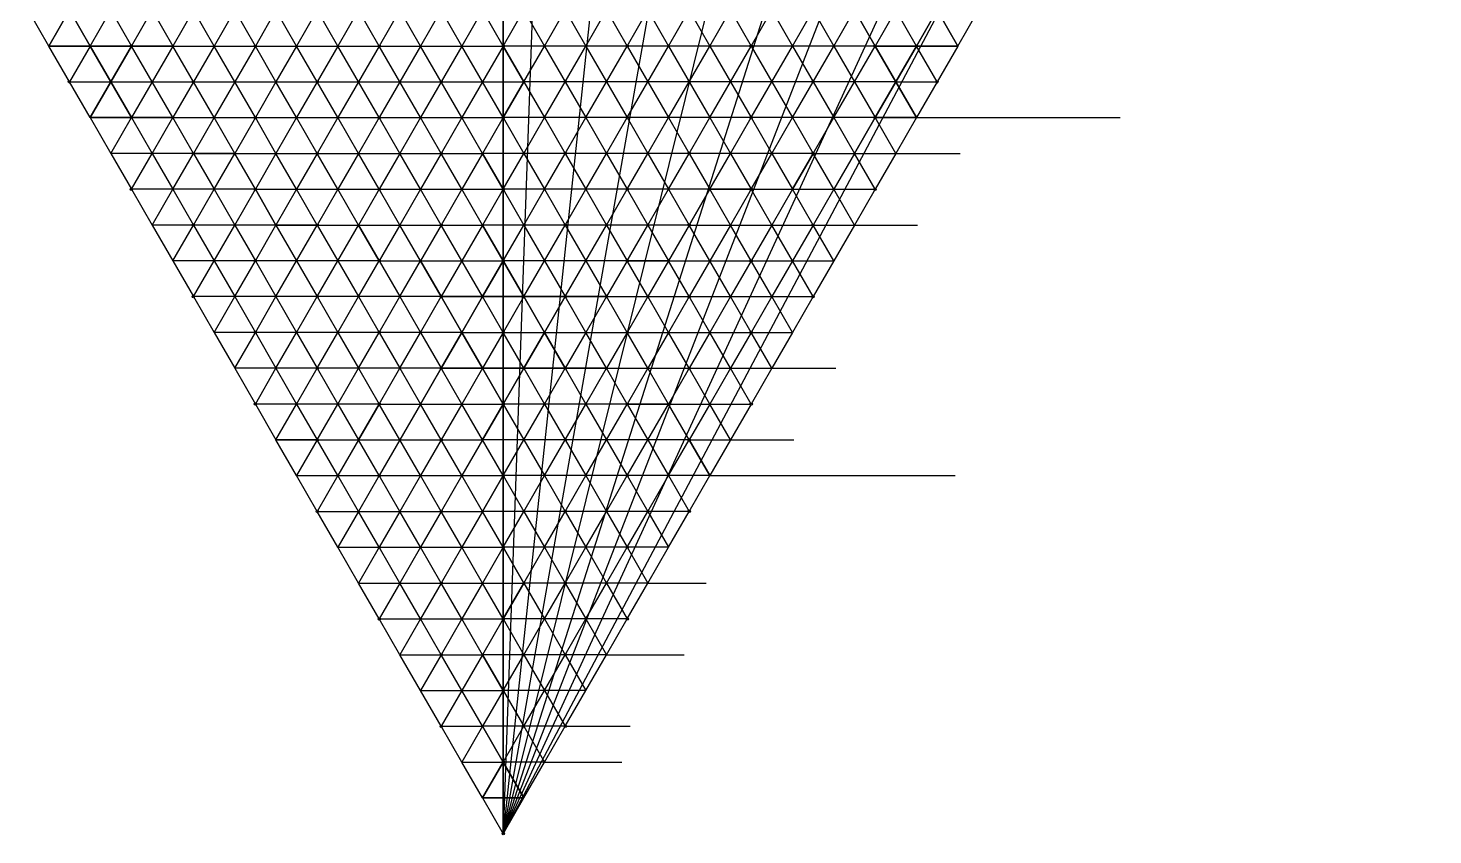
# Model space of a CAD drawing. Header units: inches. Extents: x -9 to 1883, y -44 to 1855.
# Drawn here: x 1190 to 1779, y -44 to 294 of the extents above; entities that cross this region are included whole.
import ezdxf

# ---------------------------------------------------------------- set-up
doc = ezdxf.new("R2010")
doc.units = ezdxf.units.IN
doc.header["$MEASUREMENT"] = 0
doc.layers.add('n49', color=7, linetype='Continuous')

msp = doc.modelspace()

# ---------------------------------------------------------------- linework, layer by layer
at = {"color": 1, "lineweight": 35}
msp.add_line((1389.1, -43.31), (1389.1, 1854.97), dxfattribs=at)
at = {"color": 1}
for p, q in [((1562.3, 256.69), (1647.68, 256.69)), ((1475.7, 106.69), (1578.61, 106.69))]:
    msp.add_line(p, q, dxfattribs=at)
at = {"color": 3}
for p, q in [((1553.64, 241.69), (1580.68, 241.69)), ((1536.32, 211.69), (1562.79, 211.69)), ((1501.68, 151.69), (1528.46, 151.69)), ((1484.36, 121.69), (1510.96, 121.69)), ((1449.72, 61.69), (1474.19, 61.69)), ((1432.4, 31.69), (1464.91, 31.69)), ((1415.08, 1.69), (1442.35, 1.69)), ((1406.42, -13.31), (1438.76, -13.31))]:
    msp.add_line(p, q, dxfattribs=at)
for points in [[(1207.23, 301.69), (1198.57, 286.69), (1189.91, 301.69)], [(1207.23, 301.69), (1215.89, 286.69), (1198.57, 286.69)], [(1207.23, 301.69), (1198.57, 286.69), (1215.89, 286.69)], [(1207.23, 301.69), (1215.89, 286.69), (1224.55, 301.69)], [(1233.21, 286.69), (1215.89, 286.69), (1224.55, 301.69)], [(1233.21, 286.69), (1241.87, 301.69), (1224.55, 301.69)], [(1233.21, 286.69), (1241.87, 301.69), (1250.53, 286.69)], [(1259.19, 301.69), (1250.53, 286.69), (1267.85, 286.69)], [(1259.19, 301.69), (1276.51, 301.69), (1267.85, 286.69)], [(1285.17, 286.69), (1276.51, 301.69), (1267.85, 286.69)], [(1285.17, 286.69), (1276.51, 301.69), (1293.83, 301.69)], [(1285.17, 286.69), (1302.49, 286.69), (1293.83, 301.69)], [(1311.16, 301.69), (1302.49, 286.69), (1293.83, 301.69)], [(1311.16, 301.69), (1302.49, 286.69), (1319.82, 286.69)], [(1311.16, 301.69), (1328.48, 301.69), (1319.82, 286.69)], [(1337.14, 286.69), (1328.48, 301.69), (1319.82, 286.69)], [(1337.14, 286.69), (1328.48, 301.69), (1345.8, 301.69)], [(1337.14, 286.69), (1354.46, 286.69), (1345.8, 301.69)], [(1363.12, 301.69), (1354.46, 286.69), (1345.8, 301.69)], [(1363.12, 301.69), (1354.46, 286.69), (1371.78, 286.69)], [(1363.12, 301.69), (1380.44, 301.69), (1371.78, 286.69)], [(1389.1, 286.69), (1380.44, 301.69), (1371.78, 286.69)], [(1389.1, 286.69), (1397.76, 301.69), (1406.42, 286.69)], [(1415.08, 301.69), (1397.76, 301.69), (1406.42, 286.69)], [(1415.08, 301.69), (1423.74, 286.69), (1406.42, 286.69)], [(1415.08, 301.69), (1423.74, 286.69), (1432.4, 301.69)], [(1441.06, 286.69), (1423.74, 286.69), (1432.4, 301.69)], [(1441.06, 286.69), (1449.72, 301.69), (1432.4, 301.69)], [(1441.06, 286.69), (1449.72, 301.69), (1458.38, 286.69)], [(1467.04, 301.69), (1449.72, 301.69), (1458.38, 286.69)], [(1467.04, 301.69), (1475.7, 286.69), (1458.38, 286.69)], [(1467.04, 301.69), (1475.7, 286.69), (1484.36, 301.69)], [(1493.02, 286.69), (1475.7, 286.69), (1484.36, 301.69)], [(1493.02, 286.69), (1501.68, 301.69), (1484.36, 301.69)], [(1493.02, 286.69), (1501.68, 301.69), (1510.34, 286.69)], [(1519, 301.69), (1501.68, 301.69), (1510.34, 286.69)], [(1519, 301.69), (1527.66, 286.69), (1510.34, 286.69)], [(1544.98, 286.69), (1527.66, 286.69), (1536.32, 301.69)], [(1544.98, 286.69), (1536.32, 301.69), (1553.64, 301.69)], [(1544.98, 286.69), (1562.3, 286.69), (1553.64, 301.69)], [(1570.96, 301.69), (1562.3, 286.69), (1553.64, 301.69)], [(1570.96, 301.69), (1579.62, 286.69), (1562.3, 286.69)], [(1570.96, 301.69), (1562.3, 286.69), (1579.62, 286.69)], [(1570.96, 301.69), (1579.62, 286.69), (1588.28, 301.69)], [(1207.23, 271.69), (1198.57, 286.69), (1215.89, 286.69)], [(1207.23, 271.69), (1224.55, 271.69), (1215.89, 286.69)], [(1233.21, 286.69), (1215.89, 286.69), (1224.55, 271.69)], [(1233.21, 286.69), (1224.55, 271.69), (1215.89, 286.69)], [(1233.21, 286.69), (1224.55, 271.69), (1241.87, 271.69)], [(1233.21, 286.69), (1250.53, 286.69), (1241.87, 271.69)], [(1259.19, 271.69), (1250.53, 286.69), (1241.87, 271.69)], [(1259.19, 271.69), (1250.53, 286.69), (1267.85, 286.69)], [(1259.19, 271.69), (1276.51, 271.69), (1267.85, 286.69)], [(1285.17, 286.69), (1276.51, 271.69), (1267.85, 286.69)], [(1285.17, 286.69), (1276.51, 271.69), (1293.83, 271.69)], [(1285.17, 286.69), (1302.49, 286.69), (1293.83, 271.69)], [(1311.16, 271.69), (1302.49, 286.69), (1293.83, 271.69)], [(1311.16, 271.69), (1302.49, 286.69), (1319.82, 286.69)], [(1311.16, 271.69), (1328.48, 271.69), (1319.82, 286.69)], [(1337.14, 286.69), (1328.48, 271.69), (1319.82, 286.69)], [(1337.14, 286.69), (1328.48, 271.69), (1345.8, 271.69)], [(1337.14, 286.69), (1354.46, 286.69), (1345.8, 271.69)], [(1363.12, 271.69), (1354.46, 286.69), (1345.8, 271.69)], [(1363.12, 271.69), (1354.46, 286.69), (1371.78, 286.69)], [(1363.12, 271.69), (1380.44, 271.69), (1371.78, 286.69)], [(1389.1, 286.69), (1380.44, 271.69), (1371.78, 286.69)], [(1389.1, 286.69), (1380.44, 271.69), (1397.76, 271.69)], [(1389.1, 286.69), (1397.76, 271.69), (1406.42, 286.69)], [(1415.08, 271.69), (1397.76, 271.69), (1406.42, 286.69)], [(1415.08, 271.69), (1423.74, 286.69), (1406.42, 286.69)], [(1415.08, 271.69), (1423.74, 286.69), (1432.4, 271.69)], [(1441.06, 286.69), (1423.74, 286.69), (1432.4, 271.69)], [(1441.06, 286.69), (1449.72, 271.69), (1432.4, 271.69)], [(1441.06, 286.69), (1449.72, 271.69), (1458.38, 286.69)], [(1467.04, 271.69), (1449.72, 271.69), (1458.38, 286.69)], [(1467.04, 271.69), (1475.7, 286.69), (1458.38, 286.69)], [(1467.04, 271.69), (1475.7, 286.69), (1484.36, 271.69)], [(1493.02, 286.69), (1475.7, 286.69), (1484.36, 271.69)], [(1493.02, 286.69), (1501.68, 271.69), (1484.36, 271.69)], [(1493.02, 286.69), (1501.68, 271.69), (1510.34, 286.69)], [(1519, 271.69), (1501.68, 271.69), (1510.34, 286.69)], [(1519, 271.69), (1527.66, 286.69), (1510.34, 286.69)], [(1519, 271.69), (1527.66, 286.69), (1536.32, 271.69)], [(1544.98, 286.69), (1527.66, 286.69), (1536.32, 271.69)], [(1544.98, 286.69), (1553.64, 271.69), (1536.32, 271.69)], [(1544.98, 286.69), (1553.64, 271.69), (1562.3, 286.69)], [(1544.98, 286.69), (1562.3, 286.69), (1553.64, 271.69)], [(1570.96, 271.69), (1562.3, 286.69), (1553.64, 271.69)], [(1570.96, 271.69), (1562.3, 286.69), (1579.62, 286.69)], [(1207.23, 271.69), (1224.55, 271.69), (1215.89, 256.69)], [(1233.21, 256.69), (1215.89, 256.69), (1224.55, 271.69)], [(1233.21, 256.69), (1224.55, 271.69), (1215.89, 256.69)], [(1233.21, 256.69), (1224.55, 271.69), (1241.87, 271.69)], [(1233.21, 256.69), (1250.53, 256.69), (1241.87, 271.69)], [(1259.19, 271.69), (1250.53, 256.69), (1241.87, 271.69)], [(1259.19, 271.69), (1250.53, 256.69), (1267.85, 256.69)], [(1259.19, 271.69), (1276.51, 271.69), (1267.85, 256.69)], [(1285.17, 256.69), (1276.51, 271.69), (1267.85, 256.69)], [(1285.17, 256.69), (1276.51, 271.69), (1293.83, 271.69)], [(1285.17, 256.69), (1302.49, 256.69), (1293.83, 271.69)], [(1311.16, 271.69), (1302.49, 256.69), (1293.83, 271.69)], [(1311.16, 271.69), (1302.49, 256.69), (1319.82, 256.69)], [(1311.16, 271.69), (1328.48, 271.69), (1319.82, 256.69)], [(1337.14, 256.69), (1328.48, 271.69), (1319.82, 256.69)], [(1337.14, 256.69), (1328.48, 271.69), (1345.8, 271.69)], [(1337.14, 256.69), (1354.46, 256.69), (1345.8, 271.69)], [(1363.12, 271.69), (1354.46, 256.69), (1345.8, 271.69)], [(1363.12, 271.69), (1354.46, 256.69), (1371.78, 256.69)], [(1363.12, 271.69), (1380.44, 271.69), (1371.78, 256.69)], [(1389.1, 256.69), (1380.44, 271.69), (1371.78, 256.69)], [(1389.1, 256.69), (1380.44, 271.69), (1397.76, 271.69)], [(1389.1, 256.69), (1397.76, 271.69), (1406.42, 256.69)], [(1415.08, 271.69), (1397.76, 271.69), (1406.42, 256.69)], [(1415.08, 271.69), (1423.74, 256.69), (1406.42, 256.69)], [(1415.08, 271.69), (1423.74, 256.69), (1432.4, 271.69)], [(1441.06, 256.69), (1423.74, 256.69), (1432.4, 271.69)], [(1441.06, 256.69), (1449.72, 271.69), (1432.4, 271.69)], [(1441.06, 256.69), (1449.72, 271.69), (1458.38, 256.69)], [(1467.04, 271.69), (1449.72, 271.69), (1458.38, 256.69)], [(1467.04, 271.69), (1475.7, 256.69), (1458.38, 256.69)], [(1467.04, 271.69), (1475.7, 256.69), (1484.36, 271.69)], [(1493.02, 256.69), (1475.7, 256.69), (1484.36, 271.69)], [(1493.02, 256.69), (1501.68, 271.69), (1484.36, 271.69)], [(1493.02, 256.69), (1501.68, 271.69), (1510.34, 256.69)], [(1519, 271.69), (1501.68, 271.69), (1510.34, 256.69)], [(1519, 271.69), (1527.66, 256.69), (1510.34, 256.69)], [(1519, 271.69), (1527.66, 256.69), (1536.32, 271.69)], [(1544.98, 256.69), (1527.66, 256.69), (1536.32, 271.69)], [(1544.98, 256.69), (1553.64, 271.69), (1536.32, 271.69)], [(1544.98, 256.69), (1553.64, 271.69), (1562.3, 256.69)], [(1544.98, 256.69), (1562.3, 256.69), (1553.64, 271.69)], [(1570.96, 271.69), (1562.3, 256.69), (1553.64, 271.69)], [(1233.21, 256.69), (1215.89, 256.69), (1224.55, 241.69)], [(1233.21, 256.69), (1241.87, 241.69), (1224.55, 241.69)], [(1233.21, 256.69), (1241.87, 241.69), (1250.53, 256.69)], [(1259.19, 241.69), (1250.53, 256.69), (1267.85, 256.69)], [(1259.19, 241.69), (1276.51, 241.69), (1267.85, 256.69)], [(1285.17, 256.69), (1276.51, 241.69), (1267.85, 256.69)], [(1285.17, 256.69), (1276.51, 241.69), (1293.83, 241.69)], [(1285.17, 256.69), (1302.49, 256.69), (1293.83, 241.69)], [(1311.16, 241.69), (1302.49, 256.69), (1293.83, 241.69)], [(1311.16, 241.69), (1302.49, 256.69), (1319.82, 256.69)], [(1311.16, 241.69), (1328.48, 241.69), (1319.82, 256.69)], [(1337.14, 256.69), (1328.48, 241.69), (1319.82, 256.69)], [(1337.14, 256.69), (1328.48, 241.69), (1345.8, 241.69)], [(1337.14, 256.69), (1354.46, 256.69), (1345.8, 241.69)], [(1363.12, 241.69), (1354.46, 256.69), (1345.8, 241.69)], [(1363.12, 241.69), (1354.46, 256.69), (1371.78, 256.69)], [(1363.12, 241.69), (1380.44, 241.69), (1371.78, 256.69)], [(1389.1, 256.69), (1380.44, 241.69), (1371.78, 256.69)], [(1389.1, 256.69), (1397.76, 241.69), (1406.42, 256.69)], [(1415.08, 241.69), (1397.76, 241.69), (1406.42, 256.69)], [(1415.08, 241.69), (1423.74, 256.69), (1406.42, 256.69)], [(1415.08, 241.69), (1423.74, 256.69), (1432.4, 241.69)], [(1441.06, 256.69), (1423.74, 256.69), (1432.4, 241.69)], [(1441.06, 256.69), (1449.72, 241.69), (1432.4, 241.69)], [(1441.06, 256.69), (1449.72, 241.69), (1458.38, 256.69)], [(1467.04, 241.69), (1449.72, 241.69), (1458.38, 256.69)], [(1467.04, 241.69), (1475.7, 256.69), (1458.38, 256.69)], [(1467.04, 241.69), (1475.7, 256.69), (1484.36, 241.69)], [(1493.02, 256.69), (1475.7, 256.69), (1484.36, 241.69)], [(1493.02, 256.69), (1501.68, 241.69), (1484.36, 241.69)], [(1493.02, 256.69), (1501.68, 241.69), (1510.34, 256.69)], [(1519, 241.69), (1501.68, 241.69), (1510.34, 256.69)], [(1519, 241.69), (1527.66, 256.69), (1510.34, 256.69)], [(1544.98, 256.69), (1527.66, 256.69), (1536.32, 241.69)], [(1544.98, 256.69), (1536.32, 241.69), (1553.64, 241.69)], [(1544.98, 256.69), (1562.3, 256.69), (1553.64, 241.69)], [(1233.21, 226.69), (1241.87, 241.69), (1224.55, 241.69)], [(1233.21, 226.69), (1241.87, 241.69), (1250.53, 226.69)], [(1259.19, 241.69), (1241.87, 241.69), (1250.53, 226.69)], [(1259.19, 241.69), (1267.85, 226.69), (1250.53, 226.69)], [(1259.19, 241.69), (1267.85, 226.69), (1276.51, 241.69)], [(1285.17, 226.69), (1276.51, 241.69), (1293.83, 241.69)], [(1285.17, 226.69), (1302.49, 226.69), (1293.83, 241.69)], [(1311.16, 241.69), (1302.49, 226.69), (1293.83, 241.69)], [(1311.16, 241.69), (1302.49, 226.69), (1319.82, 226.69)], [(1311.16, 241.69), (1328.48, 241.69), (1319.82, 226.69)], [(1337.14, 226.69), (1328.48, 241.69), (1319.82, 226.69)], [(1337.14, 226.69), (1328.48, 241.69), (1345.8, 241.69)], [(1337.14, 226.69), (1354.46, 226.69), (1345.8, 241.69)], [(1363.12, 241.69), (1354.46, 226.69), (1345.8, 241.69)], [(1363.12, 241.69), (1354.46, 226.69), (1371.78, 226.69)], [(1363.12, 241.69), (1380.44, 241.69), (1371.78, 226.69)], [(1389.1, 226.69), (1380.44, 241.69), (1371.78, 226.69)], [(1389.1, 226.69), (1397.76, 241.69), (1380.44, 241.69)], [(1389.1, 226.69), (1397.76, 241.69), (1406.42, 226.69)], [(1415.08, 241.69), (1397.76, 241.69), (1406.42, 226.69)], [(1415.08, 241.69), (1423.74, 226.69), (1406.42, 226.69)], [(1415.08, 241.69), (1423.74, 226.69), (1432.4, 241.69)], [(1441.06, 226.69), (1423.74, 226.69), (1432.4, 241.69)], [(1441.06, 226.69), (1449.72, 241.69), (1432.4, 241.69)], [(1441.06, 226.69), (1449.72, 241.69), (1458.38, 226.69)], [(1467.04, 241.69), (1449.72, 241.69), (1458.38, 226.69)], [(1467.04, 241.69), (1475.7, 226.69), (1458.38, 226.69)], [(1467.04, 241.69), (1475.7, 226.69), (1484.36, 241.69)], [(1493.02, 226.69), (1475.7, 226.69), (1484.36, 241.69)], [(1493.02, 226.69), (1501.68, 241.69), (1484.36, 241.69)], [(1519, 241.69), (1501.68, 241.69), (1510.34, 226.69)], [(1519, 241.69), (1510.34, 226.69), (1527.66, 226.69)], [(1519, 241.69), (1536.32, 241.69), (1527.66, 226.69)], [(1544.98, 226.69), (1536.32, 241.69), (1527.66, 226.69)], [(1544.98, 226.69), (1536.32, 241.69), (1553.64, 241.69)], [(1233.21, 226.69), (1241.87, 211.69), (1250.53, 226.69)], [(1259.19, 211.69), (1241.87, 211.69), (1250.53, 226.69)], [(1259.19, 211.69), (1267.85, 226.69), (1250.53, 226.69)], [(1259.19, 211.69), (1267.85, 226.69), (1276.51, 211.69)], [(1285.17, 226.69), (1267.85, 226.69), (1276.51, 211.69)], [(1285.17, 226.69), (1293.83, 211.69), (1276.51, 211.69)], [(1285.17, 226.69), (1302.49, 226.69), (1293.83, 211.69)], [(1311.16, 211.69), (1302.49, 226.69), (1293.83, 211.69)], [(1311.16, 211.69), (1302.49, 226.69), (1319.82, 226.69)], [(1311.16, 211.69), (1328.48, 211.69), (1319.82, 226.69)], [(1337.14, 226.69), (1328.48, 211.69), (1319.82, 226.69)], [(1337.14, 226.69), (1328.48, 211.69), (1345.8, 211.69)], [(1337.14, 226.69), (1354.46, 226.69), (1345.8, 211.69)], [(1363.12, 211.69), (1354.46, 226.69), (1345.8, 211.69)], [(1363.12, 211.69), (1354.46, 226.69), (1371.78, 226.69)], [(1363.12, 211.69), (1380.44, 211.69), (1371.78, 226.69)], [(1389.1, 226.69), (1380.44, 211.69), (1371.78, 226.69)], [(1389.1, 226.69), (1397.76, 211.69), (1406.42, 226.69)], [(1415.08, 211.69), (1397.76, 211.69), (1406.42, 226.69)], [(1415.08, 211.69), (1423.74, 226.69), (1406.42, 226.69)], [(1415.08, 211.69), (1423.74, 226.69), (1432.4, 211.69)], [(1441.06, 226.69), (1423.74, 226.69), (1432.4, 211.69)], [(1441.06, 226.69), (1449.72, 211.69), (1432.4, 211.69)], [(1441.06, 226.69), (1449.72, 211.69), (1458.38, 226.69)], [(1467.04, 211.69), (1449.72, 211.69), (1458.38, 226.69)], [(1467.04, 211.69), (1475.7, 226.69), (1458.38, 226.69)], [(1467.04, 211.69), (1484.36, 211.69), (1475.7, 226.69)], [(1493.02, 226.69), (1484.36, 211.69), (1475.7, 226.69)], [(1493.02, 226.69), (1484.36, 211.69), (1501.68, 211.69)], [(1493.02, 226.69), (1510.34, 226.69), (1501.68, 211.69)], [(1519, 211.69), (1510.34, 226.69), (1501.68, 211.69)], [(1519, 211.69), (1510.34, 226.69), (1527.66, 226.69)], [(1519, 211.69), (1536.32, 211.69), (1527.66, 226.69)], [(1544.98, 226.69), (1536.32, 211.69), (1527.66, 226.69)], [(1259.19, 211.69), (1241.87, 211.69), (1250.53, 196.69)], [(1259.19, 211.69), (1267.85, 196.69), (1250.53, 196.69)], [(1259.19, 211.69), (1267.85, 196.69), (1276.51, 211.69)], [(1285.17, 196.69), (1267.85, 196.69), (1276.51, 211.69)], [(1285.17, 196.69), (1293.83, 211.69), (1276.51, 211.69)], [(1285.17, 196.69), (1293.83, 211.69), (1302.49, 196.69)], [(1311.16, 211.69), (1293.83, 211.69), (1302.49, 196.69)], [(1311.16, 211.69), (1319.82, 196.69), (1302.49, 196.69)], [(1337.14, 196.69), (1319.82, 196.69), (1328.48, 211.69)], [(1337.14, 196.69), (1328.48, 211.69), (1345.8, 211.69)], [(1337.14, 196.69), (1354.46, 196.69), (1345.8, 211.69)], [(1363.12, 211.69), (1354.46, 196.69), (1345.8, 211.69)], [(1363.12, 211.69), (1354.46, 196.69), (1371.78, 196.69)], [(1363.12, 211.69), (1380.44, 211.69), (1371.78, 196.69)], [(1389.1, 196.69), (1380.44, 211.69), (1371.78, 196.69)], [(1389.1, 196.69), (1397.76, 211.69), (1380.44, 211.69)], [(1389.1, 196.69), (1397.76, 211.69), (1406.42, 196.69)], [(1415.08, 211.69), (1397.76, 211.69), (1406.42, 196.69)], [(1415.08, 211.69), (1423.74, 196.69), (1406.42, 196.69)], [(1415.08, 211.69), (1423.74, 196.69), (1432.4, 211.69)], [(1441.06, 196.69), (1423.74, 196.69), (1432.4, 211.69)], [(1441.06, 196.69), (1449.72, 211.69), (1432.4, 211.69)], [(1441.06, 196.69), (1449.72, 211.69), (1458.38, 196.69)], [(1467.04, 211.69), (1458.38, 196.69), (1475.7, 196.69)], [(1467.04, 211.69), (1484.36, 211.69), (1475.7, 196.69)], [(1493.02, 196.69), (1484.36, 211.69), (1475.7, 196.69)], [(1493.02, 196.69), (1484.36, 211.69), (1501.68, 211.69)], [(1493.02, 196.69), (1510.34, 196.69), (1501.68, 211.69)], [(1519, 211.69), (1510.34, 196.69), (1501.68, 211.69)], [(1519, 211.69), (1510.34, 196.69), (1527.66, 196.69)], [(1519, 211.69), (1536.32, 211.69), (1527.66, 196.69)], [(1259.19, 181.69), (1267.85, 196.69), (1250.53, 196.69)], [(1259.19, 181.69), (1267.85, 196.69), (1276.51, 181.69)], [(1285.17, 196.69), (1267.85, 196.69), (1276.51, 181.69)], [(1285.17, 196.69), (1293.83, 181.69), (1276.51, 181.69)], [(1285.17, 196.69), (1293.83, 181.69), (1302.49, 196.69)], [(1311.16, 181.69), (1293.83, 181.69), (1302.49, 196.69)], [(1311.16, 181.69), (1319.82, 196.69), (1302.49, 196.69)], [(1311.16, 181.69), (1319.82, 196.69), (1328.48, 181.69)], [(1337.14, 196.69), (1319.82, 196.69), (1328.48, 181.69)], [(1337.14, 196.69), (1345.8, 181.69), (1328.48, 181.69)], [(1363.12, 181.69), (1345.8, 181.69), (1354.46, 196.69)], [(1363.12, 181.69), (1354.46, 196.69), (1371.78, 196.69)], [(1363.12, 181.69), (1380.44, 181.69), (1371.78, 196.69)], [(1389.1, 196.69), (1380.44, 181.69), (1371.78, 196.69)], [(1389.1, 196.69), (1397.76, 181.69), (1380.44, 181.69)], [(1389.1, 196.69), (1380.44, 181.69), (1397.76, 181.69)], [(1389.1, 196.69), (1397.76, 181.69), (1406.42, 196.69)], [(1415.08, 181.69), (1397.76, 181.69), (1406.42, 196.69)], [(1415.08, 181.69), (1423.74, 196.69), (1406.42, 196.69)], [(1415.08, 181.69), (1423.74, 196.69), (1432.4, 181.69)], [(1441.06, 196.69), (1432.4, 181.69), (1449.72, 181.69)], [(1441.06, 196.69), (1458.38, 196.69), (1449.72, 181.69)], [(1467.04, 181.69), (1458.38, 196.69), (1449.72, 181.69)], [(1467.04, 181.69), (1458.38, 196.69), (1475.7, 196.69)], [(1467.04, 181.69), (1484.36, 181.69), (1475.7, 196.69)], [(1493.02, 196.69), (1484.36, 181.69), (1475.7, 196.69)], [(1493.02, 196.69), (1484.36, 181.69), (1501.68, 181.69)], [(1493.02, 196.69), (1510.34, 196.69), (1501.68, 181.69)], [(1519, 181.69), (1510.34, 196.69), (1501.68, 181.69)], [(1519, 181.69), (1510.34, 196.69), (1527.66, 196.69)], [(1259.19, 181.69), (1267.85, 166.69), (1276.51, 181.69)], [(1285.17, 166.69), (1267.85, 166.69), (1276.51, 181.69)], [(1285.17, 166.69), (1293.83, 181.69), (1276.51, 181.69)], [(1285.17, 166.69), (1293.83, 181.69), (1302.49, 166.69)], [(1311.16, 181.69), (1293.83, 181.69), (1302.49, 166.69)], [(1311.16, 181.69), (1319.82, 166.69), (1302.49, 166.69)], [(1311.16, 181.69), (1319.82, 166.69), (1328.48, 181.69)], [(1337.14, 166.69), (1319.82, 166.69), (1328.48, 181.69)], [(1337.14, 166.69), (1345.8, 181.69), (1328.48, 181.69)], [(1337.14, 166.69), (1345.8, 181.69), (1354.46, 166.69)], [(1363.12, 181.69), (1345.8, 181.69), (1354.46, 166.69)], [(1363.12, 181.69), (1371.78, 166.69), (1354.46, 166.69)], [(1363.12, 181.69), (1371.78, 166.69), (1380.44, 181.69)], [(1363.12, 181.69), (1380.44, 181.69), (1371.78, 166.69)], [(1389.1, 166.69), (1380.44, 181.69), (1371.78, 166.69)], [(1389.1, 166.69), (1380.44, 181.69), (1397.76, 181.69)], [(1389.1, 166.69), (1406.42, 166.69), (1397.76, 181.69)], [(1415.08, 181.69), (1397.76, 181.69), (1406.42, 166.69)], [(1415.08, 181.69), (1406.42, 166.69), (1397.76, 181.69)], [(1415.08, 181.69), (1406.42, 166.69), (1423.74, 166.69)], [(1415.08, 181.69), (1432.4, 181.69), (1423.74, 166.69)], [(1441.06, 166.69), (1432.4, 181.69), (1423.74, 166.69)], [(1441.06, 166.69), (1432.4, 181.69), (1449.72, 181.69)], [(1441.06, 166.69), (1458.38, 166.69), (1449.72, 181.69)], [(1467.04, 181.69), (1458.38, 166.69), (1449.72, 181.69)], [(1467.04, 181.69), (1458.38, 166.69), (1475.7, 166.69)], [(1467.04, 181.69), (1484.36, 181.69), (1475.7, 166.69)], [(1493.02, 166.69), (1484.36, 181.69), (1475.7, 166.69)], [(1493.02, 166.69), (1484.36, 181.69), (1501.68, 181.69)], [(1493.02, 166.69), (1510.34, 166.69), (1501.68, 181.69)], [(1519, 181.69), (1510.34, 166.69), (1501.68, 181.69)], [(1285.17, 166.69), (1267.85, 166.69), (1276.51, 151.69)], [(1285.17, 166.69), (1293.83, 151.69), (1276.51, 151.69)], [(1285.17, 166.69), (1293.83, 151.69), (1302.49, 166.69)], [(1311.16, 151.69), (1293.83, 151.69), (1302.49, 166.69)], [(1311.16, 151.69), (1319.82, 166.69), (1302.49, 166.69)], [(1311.16, 151.69), (1319.82, 166.69), (1328.48, 151.69)], [(1337.14, 166.69), (1319.82, 166.69), (1328.48, 151.69)], [(1337.14, 166.69), (1345.8, 151.69), (1328.48, 151.69)], [(1337.14, 166.69), (1345.8, 151.69), (1354.46, 166.69)], [(1363.12, 151.69), (1345.8, 151.69), (1354.46, 166.69)], [(1363.12, 151.69), (1371.78, 166.69), (1354.46, 166.69)], [(1363.12, 151.69), (1371.78, 166.69), (1380.44, 151.69)], [(1363.12, 151.69), (1380.44, 151.69), (1371.78, 166.69)], [(1389.1, 166.69), (1380.44, 151.69), (1371.78, 166.69)], [(1389.1, 166.69), (1380.44, 151.69), (1397.76, 151.69)], [(1389.1, 166.69), (1406.42, 166.69), (1397.76, 151.69)], [(1415.08, 151.69), (1397.76, 151.69), (1406.42, 166.69)], [(1415.08, 151.69), (1406.42, 166.69), (1397.76, 151.69)], [(1415.08, 151.69), (1406.42, 166.69), (1423.74, 166.69)], [(1415.08, 151.69), (1432.4, 151.69), (1423.74, 166.69)], [(1441.06, 166.69), (1432.4, 151.69), (1423.74, 166.69)], [(1441.06, 166.69), (1432.4, 151.69), (1449.72, 151.69)], [(1441.06, 166.69), (1458.38, 166.69), (1449.72, 151.69)], [(1467.04, 151.69), (1458.38, 166.69), (1449.72, 151.69)], [(1467.04, 151.69), (1458.38, 166.69), (1475.7, 166.69)], [(1467.04, 151.69), (1484.36, 151.69), (1475.7, 166.69)], [(1493.02, 166.69), (1484.36, 151.69), (1475.7, 166.69)], [(1493.02, 166.69), (1484.36, 151.69), (1501.68, 151.69)], [(1493.02, 166.69), (1510.34, 166.69), (1501.68, 151.69)], [(1285.17, 136.69), (1293.83, 151.69), (1276.51, 151.69)], [(1285.17, 136.69), (1293.83, 151.69), (1302.49, 136.69)], [(1311.16, 151.69), (1293.83, 151.69), (1302.49, 136.69)], [(1311.16, 151.69), (1319.82, 136.69), (1302.49, 136.69)], [(1311.16, 151.69), (1319.82, 136.69), (1328.48, 151.69)], [(1337.14, 136.69), (1319.82, 136.69), (1328.48, 151.69)], [(1337.14, 136.69), (1345.8, 151.69), (1328.48, 151.69)], [(1363.12, 151.69), (1345.8, 151.69), (1354.46, 136.69)], [(1363.12, 151.69), (1354.46, 136.69), (1371.78, 136.69)], [(1363.12, 151.69), (1380.44, 151.69), (1371.78, 136.69)], [(1389.1, 136.69), (1380.44, 151.69), (1371.78, 136.69)], [(1389.1, 136.69), (1397.76, 151.69), (1380.44, 151.69)], [(1389.1, 136.69), (1380.44, 151.69), (1397.76, 151.69)], [(1389.1, 136.69), (1397.76, 151.69), (1406.42, 136.69)], [(1415.08, 151.69), (1397.76, 151.69), (1406.42, 136.69)], [(1415.08, 151.69), (1423.74, 136.69), (1406.42, 136.69)], [(1415.08, 151.69), (1423.74, 136.69), (1432.4, 151.69)], [(1441.06, 136.69), (1432.4, 151.69), (1449.72, 151.69)], [(1441.06, 136.69), (1458.38, 136.69), (1449.72, 151.69)], [(1467.04, 151.69), (1458.38, 136.69), (1449.72, 151.69)], [(1467.04, 151.69), (1458.38, 136.69), (1475.7, 136.69)], [(1467.04, 151.69), (1484.36, 151.69), (1475.7, 136.69)], [(1493.02, 136.69), (1484.36, 151.69), (1475.7, 136.69)], [(1493.02, 136.69), (1484.36, 151.69), (1501.68, 151.69)], [(1285.17, 136.69), (1293.83, 121.69), (1302.49, 136.69)], [(1311.16, 121.69), (1293.83, 121.69), (1302.49, 136.69)], [(1311.16, 121.69), (1319.82, 136.69), (1302.49, 136.69)], [(1337.14, 136.69), (1319.82, 136.69), (1328.48, 121.69)], [(1337.14, 136.69), (1328.48, 121.69), (1345.8, 121.69)], [(1337.14, 136.69), (1354.46, 136.69), (1345.8, 121.69)], [(1363.12, 121.69), (1354.46, 136.69), (1345.8, 121.69)], [(1363.12, 121.69), (1354.46, 136.69), (1371.78, 136.69)], [(1363.12, 121.69), (1380.44, 121.69), (1371.78, 136.69)], [(1389.1, 136.69), (1380.44, 121.69), (1371.78, 136.69)], [(1389.1, 136.69), (1397.76, 121.69), (1380.44, 121.69)], [(1389.1, 136.69), (1397.76, 121.69), (1406.42, 136.69)], [(1415.08, 121.69), (1397.76, 121.69), (1406.42, 136.69)], [(1415.08, 121.69), (1423.74, 136.69), (1406.42, 136.69)], [(1415.08, 121.69), (1423.74, 136.69), (1432.4, 121.69)], [(1441.06, 136.69), (1423.74, 136.69), (1432.4, 121.69)], [(1441.06, 136.69), (1449.72, 121.69), (1432.4, 121.69)], [(1441.06, 136.69), (1449.72, 121.69), (1458.38, 136.69)], [(1467.04, 121.69), (1458.38, 136.69), (1475.7, 136.69)], [(1467.04, 121.69), (1484.36, 121.69), (1475.7, 136.69)], [(1493.02, 136.69), (1484.36, 121.69), (1475.7, 136.69)], [(1311.16, 121.69), (1302.49, 106.69), (1293.83, 121.69)], [(1311.16, 121.69), (1302.49, 106.69), (1319.82, 106.69)], [(1311.16, 121.69), (1328.48, 121.69), (1319.82, 106.69)], [(1337.14, 106.69), (1328.48, 121.69), (1319.82, 106.69)], [(1337.14, 106.69), (1328.48, 121.69), (1345.8, 121.69)], [(1337.14, 106.69), (1354.46, 106.69), (1345.8, 121.69)], [(1363.12, 121.69), (1354.46, 106.69), (1345.8, 121.69)], [(1363.12, 121.69), (1354.46, 106.69), (1371.78, 106.69)], [(1363.12, 121.69), (1380.44, 121.69), (1371.78, 106.69)], [(1389.1, 106.69), (1380.44, 121.69), (1371.78, 106.69)], [(1389.1, 106.69), (1397.76, 121.69), (1406.42, 106.69)], [(1415.08, 121.69), (1397.76, 121.69), (1406.42, 106.69)], [(1415.08, 121.69), (1423.74, 106.69), (1406.42, 106.69)], [(1415.08, 121.69), (1423.74, 106.69), (1432.4, 121.69)], [(1441.06, 106.69), (1423.74, 106.69), (1432.4, 121.69)], [(1441.06, 106.69), (1449.72, 121.69), (1432.4, 121.69)], [(1441.06, 106.69), (1449.72, 121.69), (1458.38, 106.69)], [(1467.04, 121.69), (1449.72, 121.69), (1458.38, 106.69)], [(1467.04, 121.69), (1475.7, 106.69), (1458.38, 106.69)], [(1467.04, 121.69), (1484.36, 121.69), (1475.7, 106.69)], [(1311.16, 91.69), (1302.49, 106.69), (1319.82, 106.69)], [(1311.16, 91.69), (1328.48, 91.69), (1319.82, 106.69)], [(1337.14, 106.69), (1328.48, 91.69), (1319.82, 106.69)], [(1337.14, 106.69), (1328.48, 91.69), (1345.8, 91.69)], [(1337.14, 106.69), (1354.46, 106.69), (1345.8, 91.69)], [(1363.12, 91.69), (1354.46, 106.69), (1345.8, 91.69)], [(1363.12, 91.69), (1354.46, 106.69), (1371.78, 106.69)], [(1363.12, 91.69), (1380.44, 91.69), (1371.78, 106.69)], [(1389.1, 106.69), (1380.44, 91.69), (1371.78, 106.69)], [(1389.1, 106.69), (1397.76, 91.69), (1380.44, 91.69)], [(1389.1, 106.69), (1397.76, 91.69), (1406.42, 106.69)], [(1415.08, 91.69), (1397.76, 91.69), (1406.42, 106.69)], [(1415.08, 91.69), (1423.74, 106.69), (1406.42, 106.69)], [(1415.08, 91.69), (1423.74, 106.69), (1432.4, 91.69)], [(1441.06, 106.69), (1423.74, 106.69), (1432.4, 91.69)], [(1441.06, 106.69), (1449.72, 91.69), (1432.4, 91.69)], [(1441.06, 106.69), (1449.72, 91.69), (1458.38, 106.69)], [(1467.04, 91.69), (1449.72, 91.69), (1458.38, 106.69)], [(1467.04, 91.69), (1475.7, 106.69), (1458.38, 106.69)], [(1311.16, 91.69), (1328.48, 91.69), (1319.82, 76.69)], [(1337.14, 76.69), (1328.48, 91.69), (1319.82, 76.69)], [(1337.14, 76.69), (1328.48, 91.69), (1345.8, 91.69)], [(1337.14, 76.69), (1354.46, 76.69), (1345.8, 91.69)], [(1363.12, 91.69), (1354.46, 76.69), (1345.8, 91.69)], [(1363.12, 91.69), (1354.46, 76.69), (1371.78, 76.69)], [(1363.12, 91.69), (1380.44, 91.69), (1371.78, 76.69)], [(1389.1, 76.69), (1380.44, 91.69), (1371.78, 76.69)], [(1389.1, 76.69), (1397.76, 91.69), (1406.42, 76.69)], [(1415.08, 91.69), (1397.76, 91.69), (1406.42, 76.69)], [(1415.08, 91.69), (1423.74, 76.69), (1406.42, 76.69)], [(1415.08, 91.69), (1423.74, 76.69), (1432.4, 91.69)], [(1441.06, 76.69), (1423.74, 76.69), (1432.4, 91.69)], [(1441.06, 76.69), (1449.72, 91.69), (1432.4, 91.69)], [(1441.06, 76.69), (1449.72, 91.69), (1458.38, 76.69)], [(1467.04, 91.69), (1449.72, 91.69), (1458.38, 76.69)], [(1337.14, 76.69), (1328.48, 61.69), (1319.82, 76.69)], [(1337.14, 76.69), (1328.48, 61.69), (1345.8, 61.69)], [(1337.14, 76.69), (1354.46, 76.69), (1345.8, 61.69)], [(1363.12, 61.69), (1354.46, 76.69), (1345.8, 61.69)], [(1363.12, 61.69), (1354.46, 76.69), (1371.78, 76.69)], [(1363.12, 61.69), (1380.44, 61.69), (1371.78, 76.69)], [(1389.1, 76.69), (1380.44, 61.69), (1371.78, 76.69)], [(1389.1, 76.69), (1380.44, 61.69), (1397.76, 61.69)], [(1389.1, 76.69), (1397.76, 61.69), (1406.42, 76.69)], [(1415.08, 61.69), (1397.76, 61.69), (1406.42, 76.69)], [(1415.08, 61.69), (1423.74, 76.69), (1406.42, 76.69)], [(1415.08, 61.69), (1423.74, 76.69), (1432.4, 61.69)], [(1441.06, 76.69), (1423.74, 76.69), (1432.4, 61.69)], [(1441.06, 76.69), (1449.72, 61.69), (1432.4, 61.69)], [(1441.06, 76.69), (1449.72, 61.69), (1458.38, 76.69)], [(1337.14, 46.69), (1328.48, 61.69), (1345.8, 61.69)], [(1337.14, 46.69), (1354.46, 46.69), (1345.8, 61.69)], [(1363.12, 61.69), (1354.46, 46.69), (1345.8, 61.69)], [(1363.12, 61.69), (1354.46, 46.69), (1371.78, 46.69)], [(1363.12, 61.69), (1380.44, 61.69), (1371.78, 46.69)], [(1389.1, 46.69), (1380.44, 61.69), (1371.78, 46.69)], [(1389.1, 46.69), (1380.44, 61.69), (1397.76, 61.69)], [(1389.1, 46.69), (1397.76, 61.69), (1406.42, 46.69)], [(1415.08, 61.69), (1397.76, 61.69), (1406.42, 46.69)], [(1415.08, 61.69), (1423.74, 46.69), (1406.42, 46.69)], [(1415.08, 61.69), (1423.74, 46.69), (1432.4, 61.69)], [(1441.06, 46.69), (1423.74, 46.69), (1432.4, 61.69)], [(1441.06, 46.69), (1449.72, 61.69), (1432.4, 61.69)], [(1337.14, 46.69), (1354.46, 46.69), (1345.8, 31.69)], [(1363.12, 31.69), (1354.46, 46.69), (1345.8, 31.69)], [(1363.12, 31.69), (1354.46, 46.69), (1371.78, 46.69)], [(1363.12, 31.69), (1380.44, 31.69), (1371.78, 46.69)], [(1389.1, 46.69), (1380.44, 31.69), (1371.78, 46.69)], [(1389.1, 46.69), (1397.76, 31.69), (1406.42, 46.69)], [(1415.08, 31.69), (1397.76, 31.69), (1406.42, 46.69)], [(1415.08, 31.69), (1423.74, 46.69), (1406.42, 46.69)], [(1415.08, 31.69), (1423.74, 46.69), (1432.4, 31.69)], [(1441.06, 46.69), (1423.74, 46.69), (1432.4, 31.69)], [(1363.12, 31.69), (1354.46, 16.69), (1345.8, 31.69)], [(1363.12, 31.69), (1354.46, 16.69), (1371.78, 16.69)], [(1363.12, 31.69), (1380.44, 31.69), (1371.78, 16.69)], [(1389.1, 16.69), (1380.44, 31.69), (1371.78, 16.69)], [(1389.1, 16.69), (1397.76, 31.69), (1380.44, 31.69)], [(1389.1, 16.69), (1397.76, 31.69), (1406.42, 16.69)], [(1415.08, 31.69), (1397.76, 31.69), (1406.42, 16.69)], [(1415.08, 31.69), (1423.74, 16.69), (1406.42, 16.69)], [(1415.08, 31.69), (1423.74, 16.69), (1432.4, 31.69)], [(1363.12, 1.69), (1354.46, 16.69), (1371.78, 16.69)], [(1363.12, 1.69), (1380.44, 1.69), (1371.78, 16.69)], [(1389.1, 16.69), (1380.44, 1.69), (1371.78, 16.69)], [(1389.1, 16.69), (1397.76, 1.69), (1406.42, 16.69)], [(1415.08, 1.69), (1397.76, 1.69), (1406.42, 16.69)], [(1415.08, 1.69), (1423.74, 16.69), (1406.42, 16.69)], [(1363.12, 1.69), (1380.44, 1.69), (1371.78, -13.31)], [(1389.1, -13.31), (1380.44, 1.69), (1371.78, -13.31)], [(1389.1, -13.31), (1397.76, 1.69), (1380.44, 1.69)], [(1389.1, -13.31), (1397.76, 1.69), (1406.42, -13.31)], [(1415.08, 1.69), (1397.76, 1.69), (1406.42, -13.31)], [(1389.1, -13.31), (1380.44, -28.31), (1371.78, -13.31)], [(1389.1, -13.31), (1397.76, -28.31), (1380.44, -28.31)], [(1389.1, -13.31), (1380.44, -28.31), (1397.76, -28.31)], [(1389.1, -13.31), (1397.76, -28.31), (1406.42, -13.31)], [(1389.1, -43.31), (1397.76, -28.31), (1380.44, -28.31)]]:
    msp.add_lwpolyline(points, close=True)
at = {"color": 240, "true_color": 0xed1f24}
for centre in [(1233.21, 286.69), (1233.21, 286.69), (1233.21, 286.69), (1233.21, 286.69), (1233.21, 286.69), (1233.21, 286.69), (1233.21, 286.69), (1285.17, 286.69), (1285.17, 286.69), (1285.17, 286.69), (1285.17, 286.69), (1285.17, 286.69), (1285.17, 286.69), (1337.14, 286.69), (1337.14, 286.69), (1337.14, 286.69), (1337.14, 286.69), (1337.14, 286.69), (1337.14, 286.69), (1389.1, 286.69), (1389.1, 286.69), (1389.1, 286.69), (1389.1, 286.69), (1389.1, 286.69), (1441.06, 286.69), (1441.06, 286.69), (1441.06, 286.69), (1441.06, 286.69), (1441.06, 286.69), (1441.06, 286.69), (1493.02, 286.69), (1493.02, 286.69), (1493.02, 286.69), (1493.02, 286.69), (1493.02, 286.69), (1493.02, 286.69), (1544.98, 286.69), (1544.98, 286.69), (1544.98, 286.69), (1544.98, 286.69), (1544.98, 286.69), (1544.98, 286.69), (1544.98, 286.69), (1207.23, 271.69), (1207.23, 271.69), (1207.23, 271.69), (1259.19, 271.69), (1259.19, 271.69), (1259.19, 271.69), (1259.19, 271.69), (1259.19, 271.69), (1259.19, 271.69), (1311.16, 271.69), (1311.16, 271.69), (1311.16, 271.69), (1311.16, 271.69), (1311.16, 271.69), (1311.16, 271.69), (1363.12, 271.69), (1363.12, 271.69), (1363.12, 271.69), (1363.12, 271.69), (1363.12, 271.69), (1363.12, 271.69), (1415.08, 271.69), (1415.08, 271.69), (1415.08, 271.69), (1415.08, 271.69), (1415.08, 271.69), (1415.08, 271.69), (1467.04, 271.69), (1467.04, 271.69), (1467.04, 271.69), (1467.04, 271.69), (1467.04, 271.69), (1467.04, 271.69), (1519, 271.69), (1519, 271.69), (1519, 271.69), (1519, 271.69), (1519, 271.69), (1519, 271.69), (1570.96, 271.69), (1570.96, 271.69), (1570.96, 271.69), (1233.21, 256.69), (1233.21, 256.69), (1233.21, 256.69), (1233.21, 256.69), (1233.21, 256.69), (1233.21, 256.69), (1233.21, 256.69), (1285.17, 256.69), (1285.17, 256.69), (1285.17, 256.69), (1285.17, 256.69), (1285.17, 256.69), (1285.17, 256.69), (1337.14, 256.69), (1337.14, 256.69), (1337.14, 256.69), (1337.14, 256.69), (1337.14, 256.69), (1337.14, 256.69), (1389.1, 256.69), (1389.1, 256.69), (1389.1, 256.69), (1389.1, 256.69), (1389.1, 256.69), (1441.06, 256.69), (1441.06, 256.69), (1441.06, 256.69), (1441.06, 256.69), (1441.06, 256.69), (1441.06, 256.69), (1493.02, 256.69), (1493.02, 256.69), (1493.02, 256.69), (1493.02, 256.69), (1493.02, 256.69), (1493.02, 256.69), (1544.98, 256.69), (1544.98, 256.69), (1544.98, 256.69), (1544.98, 256.69), (1544.98, 256.69), (1544.98, 256.69), (1544.98, 256.69), (1259.19, 241.69), (1259.19, 241.69), (1259.19, 241.69), (1259.19, 241.69), (1259.19, 241.69), (1311.16, 241.69), (1311.16, 241.69), (1311.16, 241.69), (1311.16, 241.69), (1311.16, 241.69), (1311.16, 241.69), (1363.12, 241.69), (1363.12, 241.69), (1363.12, 241.69), (1363.12, 241.69), (1363.12, 241.69), (1363.12, 241.69), (1415.08, 241.69), (1415.08, 241.69), (1415.08, 241.69), (1415.08, 241.69), (1415.08, 241.69), (1415.08, 241.69), (1467.04, 241.69), (1467.04, 241.69), (1467.04, 241.69), (1467.04, 241.69), (1467.04, 241.69), (1467.04, 241.69), (1519, 241.69), (1519, 241.69), (1519, 241.69), (1519, 241.69), (1519, 241.69), (1233.21, 226.69), (1233.21, 226.69), (1233.21, 226.69), (1285.17, 226.69), (1285.17, 226.69), (1285.17, 226.69), (1285.17, 226.69), (1285.17, 226.69), (1337.14, 226.69), (1337.14, 226.69), (1337.14, 226.69), (1337.14, 226.69), (1337.14, 226.69), (1337.14, 226.69), (1389.1, 226.69), (1389.1, 226.69), (1389.1, 226.69), (1389.1, 226.69), (1389.1, 226.69), (1441.06, 226.69), (1441.06, 226.69), (1441.06, 226.69), (1441.06, 226.69), (1441.06, 226.69), (1441.06, 226.69), (1493.02, 226.69), (1493.02, 226.69), (1493.02, 226.69), (1493.02, 226.69), (1493.02, 226.69), (1544.98, 226.69), (1544.98, 226.69), (1544.98, 226.69), (1259.19, 211.69), (1259.19, 211.69), (1259.19, 211.69), (1259.19, 211.69), (1259.19, 211.69), (1259.19, 211.69), (1311.16, 211.69), (1311.16, 211.69), (1311.16, 211.69), (1311.16, 211.69), (1311.16, 211.69), (1363.12, 211.69), (1363.12, 211.69), (1363.12, 211.69), (1363.12, 211.69), (1363.12, 211.69), (1363.12, 211.69), (1415.08, 211.69), (1415.08, 211.69), (1415.08, 211.69), (1415.08, 211.69), (1415.08, 211.69), (1415.08, 211.69), (1467.04, 211.69), (1467.04, 211.69), (1467.04, 211.69), (1467.04, 211.69), (1467.04, 211.69), (1519, 211.69), (1519, 211.69), (1519, 211.69), (1519, 211.69), (1519, 211.69), (1519, 211.69), (1285.17, 196.69), (1285.17, 196.69), (1285.17, 196.69), (1285.17, 196.69), (1285.17, 196.69), (1285.17, 196.69), (1337.14, 196.69), (1337.14, 196.69), (1337.14, 196.69), (1337.14, 196.69), (1337.14, 196.69), (1389.1, 196.69), (1389.1, 196.69), (1389.1, 196.69), (1389.1, 196.69), (1389.1, 196.69), (1389.1, 196.69), (1389.1, 196.69), (1441.06, 196.69), (1441.06, 196.69), (1441.06, 196.69), (1441.06, 196.69), (1441.06, 196.69), (1493.02, 196.69), (1493.02, 196.69), (1493.02, 196.69), (1493.02, 196.69), (1493.02, 196.69), (1493.02, 196.69), (1259.19, 181.69), (1259.19, 181.69), (1259.19, 181.69), (1311.16, 181.69), (1311.16, 181.69), (1311.16, 181.69), (1311.16, 181.69), (1311.16, 181.69), (1311.16, 181.69), (1363.12, 181.69), (1363.12, 181.69), (1363.12, 181.69), (1363.12, 181.69), (1363.12, 181.69), (1363.12, 181.69), (1363.12, 181.69), (1415.08, 181.69), (1415.08, 181.69), (1415.08, 181.69), (1415.08, 181.69), (1415.08, 181.69), (1415.08, 181.69), (1415.08, 181.69), (1467.04, 181.69), (1467.04, 181.69), (1467.04, 181.69), (1467.04, 181.69), (1467.04, 181.69), (1467.04, 181.69), (1519, 181.69), (1519, 181.69), (1519, 181.69), (1285.17, 166.69), (1285.17, 166.69), (1285.17, 166.69), (1285.17, 166.69), (1285.17, 166.69), (1285.17, 166.69), (1337.14, 166.69), (1337.14, 166.69), (1337.14, 166.69), (1337.14, 166.69), (1337.14, 166.69), (1337.14, 166.69), (1389.1, 166.69), (1389.1, 166.69), (1389.1, 166.69), (1389.1, 166.69), (1389.1, 166.69), (1389.1, 166.69), (1441.06, 166.69), (1441.06, 166.69), (1441.06, 166.69), (1441.06, 166.69), (1441.06, 166.69), (1441.06, 166.69), (1493.02, 166.69), (1493.02, 166.69), (1493.02, 166.69), (1493.02, 166.69), (1493.02, 166.69), (1493.02, 166.69), (1311.16, 151.69), (1311.16, 151.69), (1311.16, 151.69), (1311.16, 151.69), (1311.16, 151.69), (1311.16, 151.69), (1363.12, 151.69), (1363.12, 151.69), (1363.12, 151.69), (1363.12, 151.69), (1363.12, 151.69), (1363.12, 151.69), (1363.12, 151.69), (1415.08, 151.69), (1415.08, 151.69), (1415.08, 151.69), (1415.08, 151.69), (1415.08, 151.69), (1415.08, 151.69), (1415.08, 151.69), (1467.04, 151.69), (1467.04, 151.69), (1467.04, 151.69), (1467.04, 151.69), (1467.04, 151.69), (1467.04, 151.69), (1285.17, 136.69), (1285.17, 136.69), (1285.17, 136.69), (1337.14, 136.69), (1337.14, 136.69), (1337.14, 136.69), (1337.14, 136.69), (1337.14, 136.69), (1389.1, 136.69), (1389.1, 136.69), (1389.1, 136.69), (1389.1, 136.69), (1389.1, 136.69), (1389.1, 136.69), (1389.1, 136.69), (1441.06, 136.69), (1441.06, 136.69), (1441.06, 136.69), (1441.06, 136.69), (1441.06, 136.69), (1493.02, 136.69), (1493.02, 136.69), (1493.02, 136.69), (1311.16, 121.69), (1311.16, 121.69), (1311.16, 121.69), (1311.16, 121.69), (1311.16, 121.69), (1363.12, 121.69), (1363.12, 121.69), (1363.12, 121.69), (1363.12, 121.69), (1363.12, 121.69), (1363.12, 121.69), (1415.08, 121.69), (1415.08, 121.69), (1415.08, 121.69), (1415.08, 121.69), (1415.08, 121.69), (1415.08, 121.69), (1467.04, 121.69), (1467.04, 121.69), (1467.04, 121.69), (1467.04, 121.69), (1467.04, 121.69), (1337.14, 106.69), (1337.14, 106.69), (1337.14, 106.69), (1337.14, 106.69), (1337.14, 106.69), (1337.14, 106.69), (1389.1, 106.69), (1389.1, 106.69), (1389.1, 106.69), (1389.1, 106.69), (1389.1, 106.69), (1441.06, 106.69), (1441.06, 106.69), (1441.06, 106.69), (1441.06, 106.69), (1441.06, 106.69), (1441.06, 106.69), (1311.16, 91.69), (1311.16, 91.69), (1311.16, 91.69), (1363.12, 91.69), (1363.12, 91.69), (1363.12, 91.69), (1363.12, 91.69), (1363.12, 91.69), (1363.12, 91.69), (1415.08, 91.69), (1415.08, 91.69), (1415.08, 91.69), (1415.08, 91.69), (1415.08, 91.69), (1415.08, 91.69), (1467.04, 91.69), (1467.04, 91.69), (1467.04, 91.69), (1337.14, 76.69), (1337.14, 76.69), (1337.14, 76.69), (1337.14, 76.69), (1337.14, 76.69), (1337.14, 76.69), (1389.1, 76.69), (1389.1, 76.69), (1389.1, 76.69), (1389.1, 76.69), (1389.1, 76.69), (1441.06, 76.69), (1441.06, 76.69), (1441.06, 76.69), (1441.06, 76.69), (1441.06, 76.69), (1441.06, 76.69), (1363.12, 61.69), (1363.12, 61.69), (1363.12, 61.69), (1363.12, 61.69), (1363.12, 61.69), (1363.12, 61.69), (1415.08, 61.69), (1415.08, 61.69), (1415.08, 61.69), (1415.08, 61.69), (1415.08, 61.69), (1415.08, 61.69), (1337.14, 46.69), (1337.14, 46.69), (1337.14, 46.69), (1389.1, 46.69), (1389.1, 46.69), (1389.1, 46.69), (1389.1, 46.69), (1389.1, 46.69), (1441.06, 46.69), (1441.06, 46.69), (1441.06, 46.69), (1363.12, 31.69), (1363.12, 31.69), (1363.12, 31.69), (1363.12, 31.69), (1363.12, 31.69), (1363.12, 31.69), (1415.08, 31.69), (1415.08, 31.69), (1415.08, 31.69), (1415.08, 31.69), (1415.08, 31.69), (1415.08, 31.69), (1389.1, 16.69), (1389.1, 16.69), (1389.1, 16.69), (1389.1, 16.69), (1389.1, 16.69), (1363.12, 1.69), (1363.12, 1.69), (1363.12, 1.69), (1415.08, 1.69), (1415.08, 1.69), (1415.08, 1.69), (1389.1, -13.31), (1389.1, -13.31), (1389.1, -13.31), (1389.1, -13.31), (1389.1, -13.31), (1389.1, -13.31), (1389.1, -13.31), (1389.1, -43.31)]:
    msp.add_circle(centre, 0.5, dxfattribs=at)
at = {"layer": 'n49', "color": 3}
for p in [(1778.81, 691.69), (1726.85, 691.69), (1674.89, 691.69), (1622.92, 691.69), (1519, 691.69), (1467.04, 691.69), (1415.08, 691.69)]:
    msp.add_line(p, (1389.1, -43.31), dxfattribs=at)
at = {"layer": 'n49', "color": 1}
msp.add_line((1570.96, 691.69), (1389.1, -43.31), dxfattribs=at)

doc.saveas('drawing.dxf')
